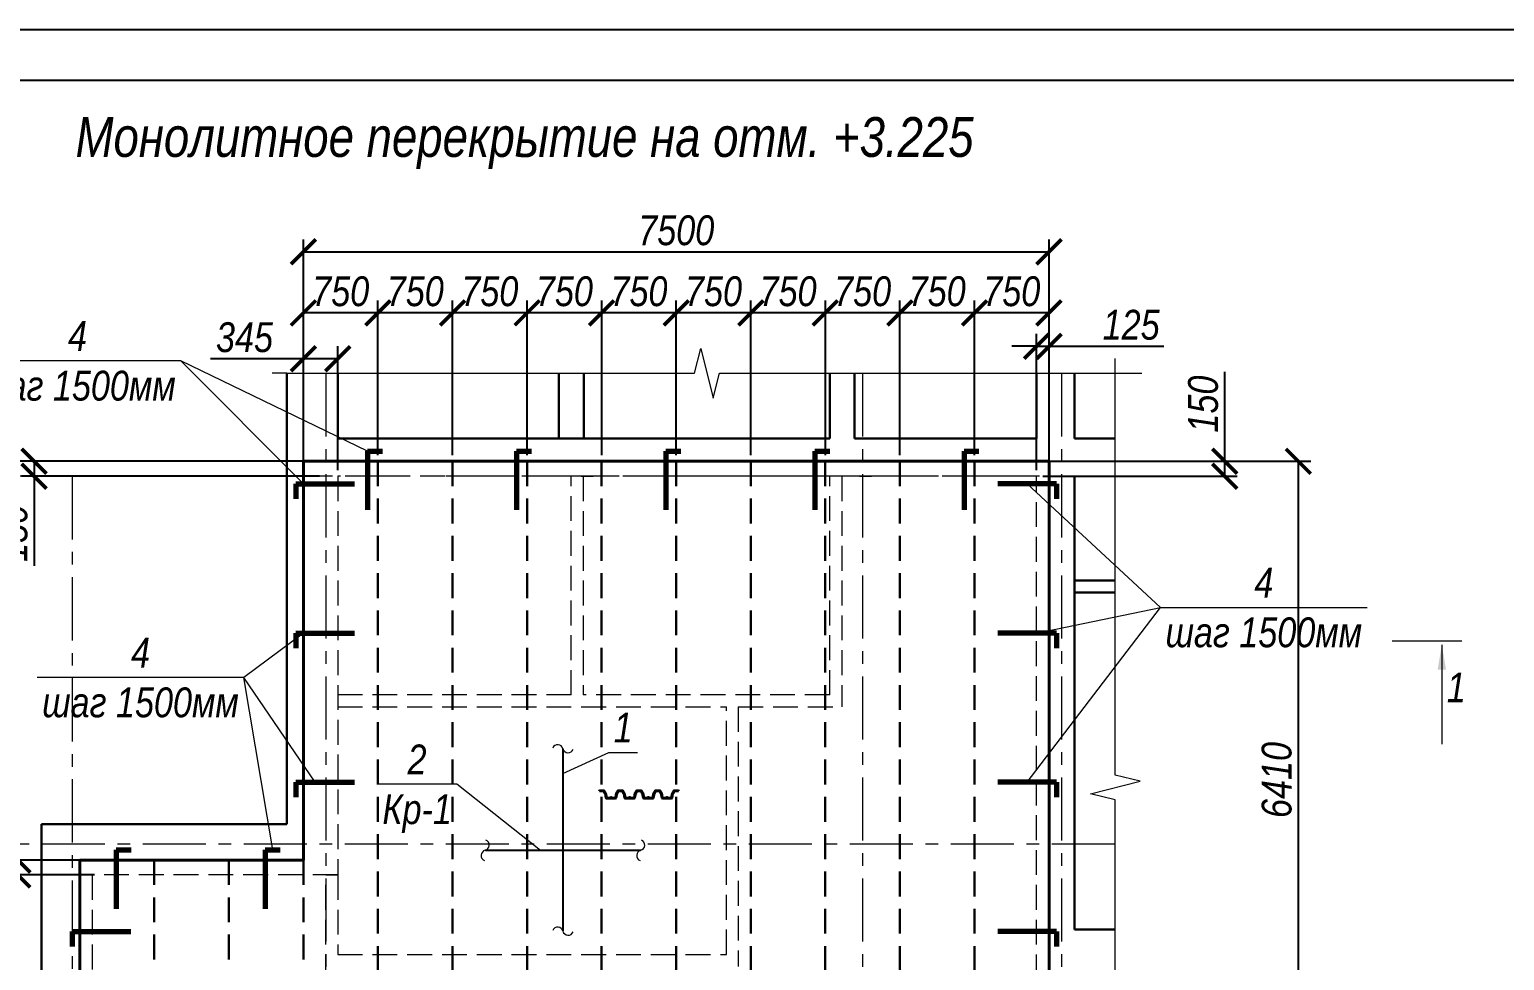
# Model space of a CAD drawing. Header units: millimetres. Extents: x 1582001 to 3303937, y 226471 to 491235.
# Drawn here: x 1673372 to 1688208, y 311593 to 320955 of the extents above; entities that cross this region are included whole.
import ezdxf

# ---------------------------------------------------------------- set-up
doc = ezdxf.new("R2010")
doc.units = ezdxf.units.MM
for name, pattern in [('CENTER', [50.8, 31.75, -6.35, 6.35, -6.35]), ('DASHED2', [0.375, 0.25, -0.125]), ('GOST2.303 4', [7, 5, -2, 0]), ('gost5', [7, 5, -2, 0])]:
    doc.linetypes.add(name, pattern=pattern)
doc.layers.get('Defpoints').update_dxf_attribs({"color": 255, "lineweight": 30})
for name, color, linetype, lineweight in [('Оси', 251, 'CENTER', 9), ('Основная', 250, 'Continuous', 40), ('перекрытия', 7, 'Continuous', 40), ('Размеры', 7, 'Continuous', 18), ('средние', 92, 'Continuous', 30), ('Стены несущие', 7, 'Continuous', 40), ('тонкие', 163, 'Continuous', 20), ('Штриховки', 251, 'Continuous', 20)]:
    doc.layers.add(name, color=color, linetype=linetype, lineweight=lineweight)
doc.layers.add('Формуляр', color=138, linetype='Continuous')
doc.styles.get("Standard").update_dxf_attribs({"font": 'ARIALNI.TTF', "height": 300})
doc.styles.add('STYLE1', font='ARIALNI.TTF', dxfattribs={"height": 300})
doc.styles.add('Текст', font='ARIALNI.TTF')
doc.dimstyles.new('ISO-25', dxfattribs={"dimscale": 100, "dimtxt": 2.5, "dimasz": 2.5, "dimexe": 1.25, "dimexo": 0.625, "dimtad": 1, "dimdec": 0, "dimtxsty": 'Standard', "dimblk": 'ARCHTICK', "dimcen": 2.5, "dimadec": 0, "dimazin": 0, "dimtfac": 1, "dimtdec": 0, "dimtmove": 0, "dimatfit": 3, "dimfxl": 0, "dimarcsym": 0})

# ---------------------------------------------------------------- blocks, each defined once
blk = doc.blocks.new('_ArchTick')
at = {"color": 0, "linetype": 'ByBlock', "const_width": 0.15}
blk.add_lwpolyline([(-0.5, -0.5), (0.5, 0.5)], dxfattribs=at)
blk = doc.blocks.new('*D1966')
at = {"layer": 'Defpoints', "color": 0, "lineweight": -3, "ltscale": 100, "transparency": 16777216}
for p in [(1683627, 318719), (1676127, 316463), (1683627, 316463)]:
    blk.add_point(p, dxfattribs=at)
at = {"layer": 'Размеры', "color": 0, "lineweight": -2, "ltscale": 100, "transparency": 16777216}
for p, q in [((1676127, 316525), (1676127, 318844)), ((1683627, 316525), (1683627, 318844)), ((1676127, 318719), (1683627, 318719))]:
    blk.add_line(p, q, dxfattribs=at)
at = {"layer": 'Размеры', "color": 0, "lineweight": -2, "ltscale": 100, "transparency": 16777216, "xscale": 250, "yscale": 250, "zscale": 250, "rotation": 180}
blk.add_blockref('_ArchTick', (1676127, 318719), dxfattribs=at)
at = {"layer": 'Размеры', "color": 0, "lineweight": -2, "ltscale": 100, "transparency": 16777216, "xscale": 250, "yscale": 250, "zscale": 250}
blk.add_blockref('_ArchTick', (1683627, 318719), dxfattribs=at)
at = {"layer": 'Размеры', "color": 0, "ltscale": 100, "transparency": 16777216, "insert": (1679877, 318934), "char_height": 300, "attachment_point": 5}
blk.add_mtext('7500', dxfattribs=at)
blk = doc.blocks.new('*D1967')
at = {"layer": 'Defpoints', "color": 0, "lineweight": -3, "ltscale": 100, "transparency": 16777216}
for p in [(1683627, 316613), (1683627, 310203), (1686134, 310203)]:
    blk.add_point(p, dxfattribs=at)
at = {"layer": 'Размеры', "color": 0, "lineweight": -2, "ltscale": 100, "transparency": 16777216}
for p, q in [((1683689, 316613), (1686259, 316613)), ((1686134, 316613), (1686134, 310203)), ((1683689, 310203), (1686259, 310203))]:
    blk.add_line(p, q, dxfattribs=at)
at = {"layer": 'Размеры', "color": 0, "lineweight": -2, "ltscale": 100, "transparency": 16777216, "xscale": 250, "yscale": 250, "zscale": 250}
for p, rotation in [((1686134, 316613), 90), ((1686134, 310203), 270)]:
    blk.add_blockref('_ArchTick', p, dxfattribs=dict(at, rotation=rotation))
at = {"layer": 'Размеры', "color": 0, "ltscale": 100, "transparency": 16777216, "insert": (1685918, 313408), "char_height": 300, "attachment_point": 5, "rotation": 90}
blk.add_mtext('6410', dxfattribs=at)
blk = doc.blocks.new('*D1968')
at = {"layer": 'Defpoints', "color": 0, "lineweight": -3, "ltscale": 100, "transparency": 16777216}
for p in [(1683502, 316613), (1685394, 316613), (1683502, 316463)]:
    blk.add_point(p, dxfattribs=at)
at = {"layer": 'Размеры', "color": 0, "lineweight": -2, "ltscale": 100, "transparency": 16777216}
for p, q in [((1685394, 316613), (1685394, 317514)), ((1683564, 316613), (1685519, 316613)), ((1685394, 316463), (1685394, 316613)), ((1683564, 316463), (1685519, 316463))]:
    blk.add_line(p, q, dxfattribs=at)
at = {"layer": 'Размеры', "color": 0, "lineweight": -2, "ltscale": 100, "transparency": 16777216, "xscale": 250, "yscale": 250, "zscale": 250}
for p, rotation in [((1685394, 316613), 90), ((1685394, 316463), 270)]:
    blk.add_blockref('_ArchTick', p, dxfattribs=dict(at, rotation=rotation))
at = {"layer": 'Размеры', "color": 0, "ltscale": 100, "transparency": 16777216, "insert": (1685178, 317188), "char_height": 300, "attachment_point": 5, "rotation": 90}
blk.add_mtext('150', dxfattribs=at)
blk = doc.blocks.new('*D1970')
at = {"layer": 'Defpoints', "color": 0, "lineweight": -3, "ltscale": 100, "transparency": 16777216}
for p in [(1672547, 316613), (1676127, 316613), (1676127, 312603)]:
    blk.add_point(p, dxfattribs=at)
at = {"layer": 'Размеры', "color": 0, "lineweight": -2, "ltscale": 100, "transparency": 16777216}
for p, q in [((1676064, 316613), (1672422, 316613)), ((1672547, 312603), (1672547, 316613)), ((1676064, 312603), (1672422, 312603))]:
    blk.add_line(p, q, dxfattribs=at)
at = {"layer": 'Размеры', "color": 0, "lineweight": -2, "ltscale": 100, "transparency": 16777216, "xscale": 250, "yscale": 250, "zscale": 250}
for p, rotation in [((1672547, 316613), 90), ((1672547, 312603), 270)]:
    blk.add_blockref('_ArchTick', p, dxfattribs=dict(at, rotation=rotation))
at = {"layer": 'Размеры', "color": 0, "ltscale": 100, "transparency": 16777216, "insert": (1672332, 314608), "char_height": 300, "attachment_point": 5, "rotation": 90}
blk.add_mtext('4010', dxfattribs=at)
blk = doc.blocks.new('*D1971')
at = {"layer": 'Defpoints', "color": 0, "lineweight": -3, "ltscale": 100, "transparency": 16777216}
for p in [(1673877, 312603), (1672547, 310203), (1673877, 310203)]:
    blk.add_point(p, dxfattribs=at)
at = {"layer": 'Размеры', "color": 0, "lineweight": -2, "ltscale": 100, "transparency": 16777216}
for p, q in [((1673814, 312603), (1672422, 312603)), ((1672547, 312603), (1672547, 310203)), ((1673814, 310203), (1672422, 310203))]:
    blk.add_line(p, q, dxfattribs=at)
at = {"layer": 'Размеры', "color": 0, "lineweight": -2, "ltscale": 100, "transparency": 16777216, "xscale": 250, "yscale": 250, "zscale": 250}
for p, rotation in [((1672547, 312603), 90), ((1672547, 310203), 270)]:
    blk.add_blockref('_ArchTick', p, dxfattribs=dict(at, rotation=rotation))
at = {"layer": 'Размеры', "color": 0, "ltscale": 100, "transparency": 16777216, "insert": (1672332, 311403), "char_height": 300, "attachment_point": 5, "rotation": 90}
blk.add_mtext('2400', dxfattribs=at)
blk = doc.blocks.new('*D1972')
at = {"layer": 'Defpoints', "color": 0, "lineweight": -3, "ltscale": 100, "transparency": 16777216}
for p in [(1676352, 316613), (1673417, 316463), (1676352, 316463)]:
    blk.add_point(p, dxfattribs=at)
at = {"layer": 'Размеры', "color": 0, "lineweight": -2, "ltscale": 100, "transparency": 16777216}
for p, q in [((1676289, 316613), (1673292, 316613)), ((1673417, 316613), (1673417, 316463)), ((1676289, 316463), (1673292, 316463)), ((1673417, 316463), (1673417, 315562))]:
    blk.add_line(p, q, dxfattribs=at)
at = {"layer": 'Размеры', "color": 0, "lineweight": -2, "ltscale": 100, "transparency": 16777216, "xscale": 250, "yscale": 250, "zscale": 250}
for p, rotation in [((1673417, 316613), 90), ((1673417, 316463), 270)]:
    blk.add_blockref('_ArchTick', p, dxfattribs=dict(at, rotation=rotation))
at = {"layer": 'Размеры', "color": 0, "ltscale": 100, "transparency": 16777216, "insert": (1673202, 315888), "char_height": 300, "attachment_point": 5, "rotation": 90}
blk.add_mtext('150', dxfattribs=at)
blk = doc.blocks.new('*D1973')
at = {"layer": 'Defpoints', "color": 0, "lineweight": -3, "ltscale": 100, "transparency": 16777216}
for p in [(1673254, 312603), (1674086, 312603), (1674086, 312453)]:
    blk.add_point(p, dxfattribs=at)
at = {"layer": 'Размеры', "color": 0, "lineweight": -2, "ltscale": 100, "transparency": 16777216}
for p, q in [((1673254, 312603), (1673254, 313504)), ((1674024, 312603), (1673129, 312603)), ((1673254, 312453), (1673254, 312603)), ((1674024, 312453), (1673129, 312453))]:
    blk.add_line(p, q, dxfattribs=at)
at = {"layer": 'Размеры', "color": 0, "lineweight": -2, "ltscale": 100, "transparency": 16777216, "xscale": 250, "yscale": 250, "zscale": 250}
for p, rotation in [((1673254, 312603), 90), ((1673254, 312453), 270)]:
    blk.add_blockref('_ArchTick', p, dxfattribs=dict(at, rotation=rotation))
at = {"layer": 'Размеры', "color": 0, "ltscale": 100, "transparency": 16777216, "insert": (1673038, 313178), "char_height": 300, "attachment_point": 5, "rotation": 90}
blk.add_mtext('150', dxfattribs=at)
blk = doc.blocks.new('*D1979')
at = {"layer": 'Defpoints', "color": 0, "lineweight": -3, "ltscale": 100, "transparency": 16777216}
for p in [(1683627, 317769), (1683502, 316463), (1683627, 316463)]:
    blk.add_point(p, dxfattribs=at)
at = {"layer": 'Размеры', "color": 0, "lineweight": -2, "ltscale": 100, "transparency": 16777216}
for p, q in [((1683502, 316525), (1683502, 317894)), ((1683627, 316525), (1683627, 317894)), ((1683502, 317769), (1683252, 317769)), ((1683502, 317769), (1683627, 317769)), ((1683627, 317769), (1684780, 317769))]:
    blk.add_line(p, q, dxfattribs=at)
at = {"layer": 'Размеры', "color": 0, "lineweight": -2, "ltscale": 100, "transparency": 16777216, "xscale": 250, "yscale": 250, "zscale": 250}
blk.add_blockref('_ArchTick', (1683502, 317769), dxfattribs=at)
at = {"layer": 'Размеры', "color": 0, "lineweight": -2, "ltscale": 100, "transparency": 16777216, "xscale": 250, "yscale": 250, "zscale": 250, "rotation": 180}
blk.add_blockref('_ArchTick', (1683627, 317769), dxfattribs=at)
at = {"layer": 'Размеры', "color": 0, "ltscale": 100, "transparency": 16777216, "insert": (1684453, 317984), "char_height": 300, "attachment_point": 5}
blk.add_mtext('125', dxfattribs=at)
blk = doc.blocks.new('*D1980')
at = {"layer": 'Defpoints', "color": 0, "lineweight": -3, "ltscale": 100, "transparency": 16777216}
for p in [(1676127, 317644), (1676127, 316463), (1676472, 316463)]:
    blk.add_point(p, dxfattribs=at)
at = {"layer": 'Размеры', "color": 0, "lineweight": -2, "ltscale": 100, "transparency": 16777216}
for p, q in [((1676127, 316525), (1676127, 317769)), ((1676472, 316525), (1676472, 317769)), ((1676127, 317644), (1675191, 317644)), ((1676472, 317644), (1676127, 317644))]:
    blk.add_line(p, q, dxfattribs=at)
at = {"layer": 'Размеры', "color": 0, "lineweight": -2, "ltscale": 100, "transparency": 16777216, "xscale": 250, "yscale": 250, "zscale": 250, "rotation": 180}
blk.add_blockref('_ArchTick', (1676127, 317644), dxfattribs=at)
at = {"layer": 'Размеры', "color": 0, "lineweight": -2, "ltscale": 100, "transparency": 16777216, "xscale": 250, "yscale": 250, "zscale": 250}
blk.add_blockref('_ArchTick', (1676472, 317644), dxfattribs=at)
at = {"layer": 'Размеры', "color": 0, "ltscale": 100, "transparency": 16777216, "insert": (1675534, 317859), "char_height": 300, "attachment_point": 5}
blk.add_mtext('345', dxfattribs=at)
blk = doc.blocks.new('*D2001')
at = {"layer": 'Defpoints', "color": 0, "lineweight": -3, "ltscale": 100, "transparency": 16777216}
for p in [(1676127, 318105), (1676127, 316613), (1676877, 316613)]:
    blk.add_point(p, dxfattribs=at)
at = {"layer": 'Размеры', "color": 0, "lineweight": -2, "ltscale": 100, "transparency": 16777216}
for p, q in [((1676127, 316675), (1676127, 318230)), ((1676877, 318105), (1676127, 318105)), ((1676877, 316675), (1676877, 318230))]:
    blk.add_line(p, q, dxfattribs=at)
at = {"layer": 'Размеры', "color": 0, "lineweight": -2, "ltscale": 100, "transparency": 16777216, "xscale": 250, "yscale": 250, "zscale": 250, "rotation": 180}
blk.add_blockref('_ArchTick', (1676127, 318105), dxfattribs=at)
at = {"layer": 'Размеры', "color": 0, "lineweight": -2, "ltscale": 100, "transparency": 16777216, "xscale": 250, "yscale": 250, "zscale": 250}
blk.add_blockref('_ArchTick', (1676877, 318105), dxfattribs=at)
at = {"layer": 'Размеры', "color": 0, "ltscale": 100, "transparency": 16777216, "insert": (1676502, 318321), "char_height": 300, "attachment_point": 5}
blk.add_mtext('750', dxfattribs=at)
blk = doc.blocks.new('*D2002')
at = {"layer": 'Defpoints', "color": 0, "lineweight": -3, "ltscale": 100, "transparency": 16777216}
for p in [(1676877, 318105), (1676877, 316613), (1677627, 316613)]:
    blk.add_point(p, dxfattribs=at)
at = {"layer": 'Размеры', "color": 0, "lineweight": -2, "ltscale": 100, "transparency": 16777216}
for p, q in [((1676877, 316675), (1676877, 318230)), ((1677627, 318105), (1676877, 318105)), ((1677627, 316675), (1677627, 318230))]:
    blk.add_line(p, q, dxfattribs=at)
at = {"layer": 'Размеры', "color": 0, "lineweight": -2, "ltscale": 100, "transparency": 16777216, "xscale": 250, "yscale": 250, "zscale": 250, "rotation": 180}
blk.add_blockref('_ArchTick', (1676877, 318105), dxfattribs=at)
at = {"layer": 'Размеры', "color": 0, "lineweight": -2, "ltscale": 100, "transparency": 16777216, "xscale": 250, "yscale": 250, "zscale": 250}
blk.add_blockref('_ArchTick', (1677627, 318105), dxfattribs=at)
at = {"layer": 'Размеры', "color": 0, "ltscale": 100, "transparency": 16777216, "insert": (1677252, 318321), "char_height": 300, "attachment_point": 5}
blk.add_mtext('750', dxfattribs=at)
blk = doc.blocks.new('*D2003')
at = {"layer": 'Defpoints', "color": 0, "lineweight": -3, "ltscale": 100, "transparency": 16777216}
for p in [(1677627, 318105), (1677627, 316613), (1678377, 316613)]:
    blk.add_point(p, dxfattribs=at)
at = {"layer": 'Размеры', "color": 0, "lineweight": -2, "ltscale": 100, "transparency": 16777216}
for p, q in [((1677627, 316675), (1677627, 318230)), ((1678377, 318105), (1677627, 318105)), ((1678377, 316675), (1678377, 318230))]:
    blk.add_line(p, q, dxfattribs=at)
at = {"layer": 'Размеры', "color": 0, "lineweight": -2, "ltscale": 100, "transparency": 16777216, "xscale": 250, "yscale": 250, "zscale": 250, "rotation": 180}
blk.add_blockref('_ArchTick', (1677627, 318105), dxfattribs=at)
at = {"layer": 'Размеры', "color": 0, "lineweight": -2, "ltscale": 100, "transparency": 16777216, "xscale": 250, "yscale": 250, "zscale": 250}
blk.add_blockref('_ArchTick', (1678377, 318105), dxfattribs=at)
at = {"layer": 'Размеры', "color": 0, "ltscale": 100, "transparency": 16777216, "insert": (1678002, 318321), "char_height": 300, "attachment_point": 5}
blk.add_mtext('750', dxfattribs=at)
blk = doc.blocks.new('*D2004')
at = {"layer": 'Defpoints', "color": 0, "lineweight": -3, "ltscale": 100, "transparency": 16777216}
for p in [(1678377, 318105), (1678377, 316613), (1679127, 316613)]:
    blk.add_point(p, dxfattribs=at)
at = {"layer": 'Размеры', "color": 0, "lineweight": -2, "ltscale": 100, "transparency": 16777216}
for p, q in [((1678377, 316675), (1678377, 318230)), ((1679127, 318105), (1678377, 318105)), ((1679127, 316675), (1679127, 318230))]:
    blk.add_line(p, q, dxfattribs=at)
at = {"layer": 'Размеры', "color": 0, "lineweight": -2, "ltscale": 100, "transparency": 16777216, "xscale": 250, "yscale": 250, "zscale": 250, "rotation": 180}
blk.add_blockref('_ArchTick', (1678377, 318105), dxfattribs=at)
at = {"layer": 'Размеры', "color": 0, "lineweight": -2, "ltscale": 100, "transparency": 16777216, "xscale": 250, "yscale": 250, "zscale": 250}
blk.add_blockref('_ArchTick', (1679127, 318105), dxfattribs=at)
at = {"layer": 'Размеры', "color": 0, "ltscale": 100, "transparency": 16777216, "insert": (1678752, 318321), "char_height": 300, "attachment_point": 5}
blk.add_mtext('750', dxfattribs=at)
blk = doc.blocks.new('*D2005')
at = {"layer": 'Defpoints', "color": 0, "lineweight": -3, "ltscale": 100, "transparency": 16777216}
for p in [(1679127, 318105), (1679127, 316613), (1679877, 316613)]:
    blk.add_point(p, dxfattribs=at)
at = {"layer": 'Размеры', "color": 0, "lineweight": -2, "ltscale": 100, "transparency": 16777216}
for p, q in [((1679127, 316675), (1679127, 318230)), ((1679877, 318105), (1679127, 318105)), ((1679877, 316675), (1679877, 318230))]:
    blk.add_line(p, q, dxfattribs=at)
at = {"layer": 'Размеры', "color": 0, "lineweight": -2, "ltscale": 100, "transparency": 16777216, "xscale": 250, "yscale": 250, "zscale": 250, "rotation": 180}
blk.add_blockref('_ArchTick', (1679127, 318105), dxfattribs=at)
at = {"layer": 'Размеры', "color": 0, "lineweight": -2, "ltscale": 100, "transparency": 16777216, "xscale": 250, "yscale": 250, "zscale": 250}
blk.add_blockref('_ArchTick', (1679877, 318105), dxfattribs=at)
at = {"layer": 'Размеры', "color": 0, "ltscale": 100, "transparency": 16777216, "insert": (1679502, 318321), "char_height": 300, "attachment_point": 5}
blk.add_mtext('750', dxfattribs=at)
blk = doc.blocks.new('*D2006')
at = {"layer": 'Defpoints', "color": 0, "lineweight": -3, "ltscale": 100, "transparency": 16777216}
for p in [(1679877, 318105), (1679877, 316613), (1680627, 316613)]:
    blk.add_point(p, dxfattribs=at)
at = {"layer": 'Размеры', "color": 0, "lineweight": -2, "ltscale": 100, "transparency": 16777216}
for p, q in [((1679877, 316675), (1679877, 318230)), ((1680627, 318105), (1679877, 318105)), ((1680627, 316675), (1680627, 318230))]:
    blk.add_line(p, q, dxfattribs=at)
at = {"layer": 'Размеры', "color": 0, "lineweight": -2, "ltscale": 100, "transparency": 16777216, "xscale": 250, "yscale": 250, "zscale": 250, "rotation": 180}
blk.add_blockref('_ArchTick', (1679877, 318105), dxfattribs=at)
at = {"layer": 'Размеры', "color": 0, "lineweight": -2, "ltscale": 100, "transparency": 16777216, "xscale": 250, "yscale": 250, "zscale": 250}
blk.add_blockref('_ArchTick', (1680627, 318105), dxfattribs=at)
at = {"layer": 'Размеры', "color": 0, "ltscale": 100, "transparency": 16777216, "insert": (1680252, 318321), "char_height": 300, "attachment_point": 5}
blk.add_mtext('750', dxfattribs=at)
blk = doc.blocks.new('*D2007')
at = {"layer": 'Defpoints', "color": 0, "lineweight": -3, "ltscale": 100, "transparency": 16777216}
for p in [(1680627, 318105), (1680627, 316613), (1681377, 316613)]:
    blk.add_point(p, dxfattribs=at)
at = {"layer": 'Размеры', "color": 0, "lineweight": -2, "ltscale": 100, "transparency": 16777216}
for p, q in [((1680627, 316675), (1680627, 318230)), ((1681377, 318105), (1680627, 318105)), ((1681377, 316675), (1681377, 318230))]:
    blk.add_line(p, q, dxfattribs=at)
at = {"layer": 'Размеры', "color": 0, "lineweight": -2, "ltscale": 100, "transparency": 16777216, "xscale": 250, "yscale": 250, "zscale": 250, "rotation": 180}
blk.add_blockref('_ArchTick', (1680627, 318105), dxfattribs=at)
at = {"layer": 'Размеры', "color": 0, "lineweight": -2, "ltscale": 100, "transparency": 16777216, "xscale": 250, "yscale": 250, "zscale": 250}
blk.add_blockref('_ArchTick', (1681377, 318105), dxfattribs=at)
at = {"layer": 'Размеры', "color": 0, "ltscale": 100, "transparency": 16777216, "insert": (1681002, 318321), "char_height": 300, "attachment_point": 5}
blk.add_mtext('750', dxfattribs=at)
blk = doc.blocks.new('*D2008')
at = {"layer": 'Defpoints', "color": 0, "lineweight": -3, "ltscale": 100, "transparency": 16777216}
for p in [(1681377, 318105), (1681377, 316613), (1682127, 316613)]:
    blk.add_point(p, dxfattribs=at)
at = {"layer": 'Размеры', "color": 0, "lineweight": -2, "ltscale": 100, "transparency": 16777216}
for p, q in [((1681377, 316675), (1681377, 318230)), ((1682127, 318105), (1681377, 318105)), ((1682127, 316675), (1682127, 318230))]:
    blk.add_line(p, q, dxfattribs=at)
at = {"layer": 'Размеры', "color": 0, "lineweight": -2, "ltscale": 100, "transparency": 16777216, "xscale": 250, "yscale": 250, "zscale": 250, "rotation": 180}
blk.add_blockref('_ArchTick', (1681377, 318105), dxfattribs=at)
at = {"layer": 'Размеры', "color": 0, "lineweight": -2, "ltscale": 100, "transparency": 16777216, "xscale": 250, "yscale": 250, "zscale": 250}
blk.add_blockref('_ArchTick', (1682127, 318105), dxfattribs=at)
at = {"layer": 'Размеры', "color": 0, "ltscale": 100, "transparency": 16777216, "insert": (1681752, 318321), "char_height": 300, "attachment_point": 5}
blk.add_mtext('750', dxfattribs=at)
blk = doc.blocks.new('*D2009')
at = {"layer": 'Defpoints', "color": 0, "lineweight": -3, "ltscale": 100, "transparency": 16777216}
for p in [(1682127, 318105), (1682127, 316613), (1682877, 316613)]:
    blk.add_point(p, dxfattribs=at)
at = {"layer": 'Размеры', "color": 0, "lineweight": -2, "ltscale": 100, "transparency": 16777216}
for p, q in [((1682127, 316675), (1682127, 318230)), ((1682877, 318105), (1682127, 318105)), ((1682877, 316675), (1682877, 318230))]:
    blk.add_line(p, q, dxfattribs=at)
at = {"layer": 'Размеры', "color": 0, "lineweight": -2, "ltscale": 100, "transparency": 16777216, "xscale": 250, "yscale": 250, "zscale": 250, "rotation": 180}
blk.add_blockref('_ArchTick', (1682127, 318105), dxfattribs=at)
at = {"layer": 'Размеры', "color": 0, "lineweight": -2, "ltscale": 100, "transparency": 16777216, "xscale": 250, "yscale": 250, "zscale": 250}
blk.add_blockref('_ArchTick', (1682877, 318105), dxfattribs=at)
at = {"layer": 'Размеры', "color": 0, "ltscale": 100, "transparency": 16777216, "insert": (1682502, 318321), "char_height": 300, "attachment_point": 5}
blk.add_mtext('750', dxfattribs=at)
blk = doc.blocks.new('*D2010')
at = {"layer": 'Defpoints', "color": 0, "lineweight": -3, "ltscale": 100, "transparency": 16777216}
for p in [(1682877, 318105), (1682877, 316613), (1683627, 316613)]:
    blk.add_point(p, dxfattribs=at)
at = {"layer": 'Размеры', "color": 0, "lineweight": -2, "ltscale": 100, "transparency": 16777216}
for p, q in [((1682877, 316675), (1682877, 318230)), ((1683627, 318105), (1682877, 318105)), ((1683627, 316675), (1683627, 318230))]:
    blk.add_line(p, q, dxfattribs=at)
at = {"layer": 'Размеры', "color": 0, "lineweight": -2, "ltscale": 100, "transparency": 16777216, "xscale": 250, "yscale": 250, "zscale": 250, "rotation": 180}
blk.add_blockref('_ArchTick', (1682877, 318105), dxfattribs=at)
at = {"layer": 'Размеры', "color": 0, "lineweight": -2, "ltscale": 100, "transparency": 16777216, "xscale": 250, "yscale": 250, "zscale": 250}
blk.add_blockref('_ArchTick', (1683627, 318105), dxfattribs=at)
at = {"layer": 'Размеры', "color": 0, "ltscale": 100, "transparency": 16777216, "insert": (1683252, 318321), "char_height": 300, "attachment_point": 5}
blk.add_mtext('750', dxfattribs=at)

msp = doc.modelspace()

# ---------------------------------------------------------------- linework, layer by layer
at = {"layer": 'Оси', "ltscale": 20}
for p, q in [((1676351.6, 317497.9), (1676351.6, 306194.4)), ((1681751.6, 317497.9), (1681751.6, 306194.4)), ((1683751.6, 317497.9), (1683751.6, 306194.4)), ((1684293.3, 316462.9), (1670321.6, 316462.9)), ((1673801.6, 316462.9), (1673801.6, 306194.4)), ((1684289.5, 312762.9), (1670321.6, 312762.9))]:
    msp.add_line(p, q, dxfattribs=at)
at = {"layer": 'Основная', "ltscale": 100}
for p, q in [((1683626.6, 316612.9), (1676126.6, 316612.9)), ((1676126.6, 312602.9), (1676126.6, 316612.9)), ((1683626.6, 316612.9), (1683626.6, 310202.9)), ((1676126.6, 312602.9), (1673876.6, 312602.9)), ((1673876.6, 312602.9), (1673876.6, 310202.9))]:
    msp.add_line(p, q, dxfattribs=at)
at = {"layer": 'перекрытия', "lineweight": 40, "ltscale": 100}
for p, q in [((1679147.6, 313299.8), (1679107.5, 313299.8)), ((1679147.6, 313298.9), (1679107.5, 313298.9)), ((1679155, 313282.9), (1679152.6, 313294.8)), ((1679155.8, 313283.1), (1679153.5, 313295)), ((1679161.2, 313279.8), (1679159.8, 313279.8)), ((1679161.2, 313278.9), (1679159.8, 313278.9)), ((1679173.6, 313228.7), (1679164.2, 313276.4)), ((1679174.5, 313228.9), (1679165.1, 313276.6)), ((1679179.4, 313224.8), (1679212.3, 313224.8)), ((1679179.4, 313223.9), (1679212.3, 313223.9)), ((1679220.2, 313231.8), (1679222.4, 313231.8)), ((1679220.2, 313230.9), (1679222.4, 313230.9)), ((1679230.3, 313224.8), (1679263.2, 313224.8)), ((1679230.3, 313223.9), (1679263.2, 313223.9)), ((1679268.1, 313228.9), (1679277.5, 313276.6)), ((1679269, 313228.7), (1679278.4, 313276.4)), ((1679281.4, 313279.8), (1679282.8, 313279.8)), ((1679281.4, 313279.8), (1679282.8, 313279.8)), ((1679281.4, 313278.9), (1679282.8, 313278.9)), ((1679281.4, 313278.9), (1679282.8, 313278.9)), ((1679286.7, 313283.1), (1679289.1, 313295)), ((1679286.7, 313283.1), (1679289.1, 313295)), ((1679287.6, 313282.9), (1679290, 313294.8)), ((1679287.6, 313282.9), (1679290, 313294.8)), ((1679335.1, 313299.8), (1679295, 313299.8)), ((1679335.1, 313298.9), (1679295, 313298.9)), ((1679342.5, 313282.9), (1679340.1, 313294.8)), ((1679343.3, 313283.1), (1679341, 313295)), ((1679348.7, 313279.8), (1679347.3, 313279.8)), ((1679348.7, 313278.9), (1679347.3, 313278.9)), ((1679361.1, 313228.7), (1679351.7, 313276.4)), ((1679362, 313228.9), (1679352.6, 313276.6)), ((1679366.9, 313224.8), (1679399.8, 313224.8)), ((1679366.9, 313223.9), (1679399.8, 313223.9)), ((1679407.7, 313231.8), (1679409.9, 313231.8)), ((1679407.7, 313230.9), (1679409.9, 313230.9)), ((1679417.8, 313224.8), (1679450.7, 313224.8)), ((1679417.8, 313223.9), (1679450.7, 313223.9)), ((1679455.6, 313228.9), (1679465, 313276.6)), ((1679456.5, 313228.7), (1679465.9, 313276.4)), ((1679468.9, 313279.8), (1679470.3, 313279.8)), ((1679468.9, 313279.8), (1679470.3, 313279.8)), ((1679468.9, 313278.9), (1679470.3, 313278.9)), ((1679468.9, 313278.9), (1679470.3, 313278.9)), ((1679474.2, 313283.1), (1679476.6, 313295)), ((1679474.2, 313283.1), (1679476.6, 313295)), ((1679475.1, 313282.9), (1679477.5, 313294.8)), ((1679475.1, 313282.9), (1679477.5, 313294.8)), ((1679522.6, 313299.8), (1679482.5, 313299.8)), ((1679522.6, 313298.9), (1679482.5, 313298.9)), ((1679530, 313282.9), (1679527.6, 313294.8)), ((1679530.8, 313283.1), (1679528.5, 313295)), ((1679536.2, 313279.8), (1679534.8, 313279.8)), ((1679536.2, 313278.9), (1679534.8, 313278.9)), ((1679548.6, 313228.7), (1679539.2, 313276.4)), ((1679549.5, 313228.9), (1679540.1, 313276.6)), ((1679554.4, 313224.8), (1679587.3, 313224.8)), ((1679554.4, 313223.9), (1679587.3, 313223.9)), ((1679595.2, 313231.8), (1679597.4, 313231.8)), ((1679595.2, 313230.9), (1679597.4, 313230.9)), ((1679605.3, 313224.8), (1679638.2, 313224.8)), ((1679605.3, 313223.9), (1679638.2, 313223.9)), ((1679643.1, 313228.9), (1679652.5, 313276.6)), ((1679644, 313228.7), (1679653.4, 313276.4)), ((1679656.4, 313279.8), (1679657.8, 313279.8)), ((1679656.4, 313279.8), (1679657.8, 313279.8)), ((1679656.4, 313278.9), (1679657.8, 313278.9)), ((1679656.4, 313278.9), (1679657.8, 313278.9)), ((1679661.7, 313283.1), (1679664.1, 313295)), ((1679661.7, 313283.1), (1679664.1, 313295)), ((1679662.6, 313282.9), (1679665, 313294.8)), ((1679662.6, 313282.9), (1679665, 313294.8)), ((1679710.1, 313299.8), (1679670, 313299.8)), ((1679710.1, 313298.9), (1679670, 313298.9)), ((1679717.5, 313282.9), (1679715.1, 313294.8)), ((1679718.3, 313283.1), (1679716, 313295)), ((1679723.7, 313279.8), (1679722.3, 313279.8)), ((1679723.7, 313278.9), (1679722.3, 313278.9)), ((1679736.1, 313228.7), (1679726.7, 313276.4)), ((1679737, 313228.9), (1679727.6, 313276.6)), ((1679741.9, 313224.8), (1679774.8, 313224.8)), ((1679741.9, 313223.9), (1679774.8, 313223.9)), ((1679782.7, 313231.8), (1679784.9, 313231.8)), ((1679782.7, 313230.9), (1679784.9, 313230.9)), ((1679792.8, 313224.8), (1679825.7, 313224.8)), ((1679792.8, 313223.9), (1679825.7, 313223.9)), ((1679830.6, 313228.9), (1679840, 313276.6)), ((1679831.5, 313228.7), (1679840.9, 313276.4)), ((1679843.9, 313279.8), (1679845.3, 313279.8)), ((1679843.9, 313279.8), (1679845.3, 313279.8)), ((1679843.9, 313278.9), (1679845.3, 313278.9)), ((1679843.9, 313278.9), (1679845.3, 313278.9)), ((1679849.2, 313283.1), (1679851.6, 313295)), ((1679849.2, 313283.1), (1679851.6, 313295)), ((1679850.1, 313282.9), (1679852.5, 313294.8)), ((1679850.1, 313282.9), (1679852.5, 313294.8)), ((1679897.6, 313299.8), (1679857.5, 313299.8)), ((1679897.6, 313298.9), (1679857.5, 313298.9))]:
    msp.add_line(p, q, dxfattribs=at)
for centre, radius, start, end in [((1679107.5, 313293.8), 6, 90, 168.87383), ((1679107.5, 313293.8), 6, 90, 168.87383), ((1679107.5, 313293.8), 6, 90, 168.87383), ((1679107.5, 313293.8), 5.1, 90, 168.87383), ((1679107.5, 313293.8), 5.1, 90, 168.87383), ((1679107.5, 313293.8), 5.1, 90, 168.87383), ((1679147.6, 313293.8), 6, 11.12617, 90), ((1679147.6, 313293.8), 5.1, 11.12617, 90), ((1679159.8, 313283.8), 4.9, 191.12617, 270), ((1679159.8, 313283.8), 4, 191.12617, 270), ((1679161.2, 313275.8), 4, 11.12617, 90), ((1679161.2, 313275.8), 3.1, 11.12617, 90), ((1679179.4, 313229.8), 5.9, 191.12617, 270), ((1679179.4, 313229.8), 5, 191.12617, 270), ((1679212.3, 313228.8), 4, 270, 352.81924), ((1679212.3, 313228.8), 4.9, 270, 352.81924), ((1679220.2, 313227.8), 4, 90, 172.81924), ((1679220.2, 313227.8), 3.1, 90, 172.81924), ((1679222.4, 313227.8), 4, 7.18076, 90), ((1679222.4, 313227.8), 3.1, 7.18076, 90), ((1679230.3, 313228.8), 4.9, 187.18076, 270), ((1679230.3, 313228.8), 4, 187.18076, 270), ((1679263.2, 313229.8), 5, 270, 348.87383), ((1679263.2, 313229.8), 5.9, 270, 348.87383), ((1679281.4, 313275.8), 4, 90, 168.87383), ((1679281.4, 313275.8), 4, 90, 168.87383), ((1679281.4, 313275.8), 3.1, 90, 168.87383), ((1679281.4, 313275.8), 3.1, 90, 168.87383), ((1679282.8, 313283.8), 4, 270, 348.87383), ((1679282.8, 313283.8), 4, 270, 348.87383), ((1679282.8, 313283.8), 4.9, 270, 348.87383), ((1679282.8, 313283.8), 4.9, 270, 348.87383), ((1679295, 313293.8), 6, 90, 168.87383), ((1679295, 313293.8), 6, 90, 168.87383), ((1679295, 313293.8), 5.1, 90, 168.87383), ((1679295, 313293.8), 5.1, 90, 168.87383), ((1679335.1, 313293.8), 6, 11.12617, 90), ((1679335.1, 313293.8), 5.1, 11.12617, 90), ((1679347.3, 313283.8), 4.9, 191.12617, 270), ((1679347.3, 313283.8), 4, 191.12617, 270), ((1679348.7, 313275.8), 4, 11.12617, 90), ((1679348.7, 313275.8), 3.1, 11.12617, 90), ((1679366.9, 313229.8), 5.9, 191.12617, 270), ((1679366.9, 313229.8), 5, 191.12617, 270), ((1679399.8, 313228.8), 4, 270, 352.81924), ((1679399.8, 313228.8), 4.9, 270, 352.81924), ((1679407.7, 313227.8), 4, 90, 172.81924), ((1679407.7, 313227.8), 3.1, 90, 172.81924), ((1679409.9, 313227.8), 4, 7.18076, 90), ((1679409.9, 313227.8), 3.1, 7.18076, 90), ((1679417.8, 313228.8), 4.9, 187.18076, 270), ((1679417.8, 313228.8), 4, 187.18076, 270), ((1679450.7, 313229.8), 5, 270, 348.87383), ((1679450.7, 313229.8), 5.9, 270, 348.87383), ((1679468.9, 313275.8), 4, 90, 168.87383), ((1679468.9, 313275.8), 4, 90, 168.87383), ((1679468.9, 313275.8), 3.1, 90, 168.87383), ((1679468.9, 313275.8), 3.1, 90, 168.87383), ((1679470.3, 313283.8), 4, 270, 348.87383), ((1679470.3, 313283.8), 4, 270, 348.87383), ((1679470.3, 313283.8), 4.9, 270, 348.87383), ((1679470.3, 313283.8), 4.9, 270, 348.87383), ((1679482.5, 313293.8), 6, 90, 168.87383), ((1679482.5, 313293.8), 6, 90, 168.87383), ((1679482.5, 313293.8), 5.1, 90, 168.87383), ((1679482.5, 313293.8), 5.1, 90, 168.87383), ((1679522.6, 313293.8), 6, 11.12617, 90), ((1679522.6, 313293.8), 5.1, 11.12617, 90), ((1679534.8, 313283.8), 4.9, 191.12617, 270), ((1679534.8, 313283.8), 4, 191.12617, 270), ((1679536.2, 313275.8), 4, 11.12617, 90), ((1679536.2, 313275.8), 3.1, 11.12617, 90), ((1679554.4, 313229.8), 5.9, 191.12617, 270), ((1679554.4, 313229.8), 5, 191.12617, 270), ((1679587.3, 313228.8), 4, 270, 352.81924), ((1679587.3, 313228.8), 4.9, 270, 352.81924), ((1679595.2, 313227.8), 4, 90, 172.81924), ((1679595.2, 313227.8), 3.1, 90, 172.81924), ((1679597.4, 313227.8), 4, 7.18076, 90), ((1679597.4, 313227.8), 3.1, 7.18076, 90), ((1679605.3, 313228.8), 4.9, 187.18076, 270), ((1679605.3, 313228.8), 4, 187.18076, 270), ((1679638.2, 313229.8), 5, 270, 348.87383), ((1679638.2, 313229.8), 5.9, 270, 348.87383), ((1679656.4, 313275.8), 4, 90, 168.87383), ((1679656.4, 313275.8), 4, 90, 168.87383), ((1679656.4, 313275.8), 3.1, 90, 168.87383), ((1679656.4, 313275.8), 3.1, 90, 168.87383), ((1679657.8, 313283.8), 4, 270, 348.87383), ((1679657.8, 313283.8), 4, 270, 348.87383), ((1679657.8, 313283.8), 4.9, 270, 348.87383), ((1679657.8, 313283.8), 4.9, 270, 348.87383), ((1679670, 313293.8), 6, 90, 168.87383), ((1679670, 313293.8), 6, 90, 168.87383), ((1679670, 313293.8), 5.1, 90, 168.87383), ((1679670, 313293.8), 5.1, 90, 168.87383), ((1679710.1, 313293.8), 6, 11.12617, 90), ((1679710.1, 313293.8), 5.1, 11.12617, 90), ((1679722.3, 313283.8), 4.9, 191.12617, 270), ((1679722.3, 313283.8), 4, 191.12617, 270), ((1679723.7, 313275.8), 4, 11.12617, 90), ((1679723.7, 313275.8), 3.1, 11.12617, 90), ((1679741.9, 313229.8), 5.9, 191.12617, 270), ((1679741.9, 313229.8), 5, 191.12617, 270), ((1679774.8, 313228.8), 4, 270, 352.81924), ((1679774.8, 313228.8), 4.9, 270, 352.81924), ((1679782.7, 313227.8), 4, 90, 172.81924), ((1679782.7, 313227.8), 3.1, 90, 172.81924), ((1679784.9, 313227.8), 4, 7.18076, 90), ((1679784.9, 313227.8), 3.1, 7.18076, 90), ((1679792.8, 313228.8), 4.9, 187.18076, 270), ((1679792.8, 313228.8), 4, 187.18076, 270), ((1679825.7, 313229.8), 5, 270, 348.87383), ((1679825.7, 313229.8), 5.9, 270, 348.87383), ((1679843.9, 313275.8), 4, 90, 168.87383), ((1679843.9, 313275.8), 4, 90, 168.87383), ((1679843.9, 313275.8), 3.1, 90, 168.87383), ((1679843.9, 313275.8), 3.1, 90, 168.87383), ((1679845.3, 313283.8), 4, 270, 348.87383), ((1679845.3, 313283.8), 4, 270, 348.87383), ((1679845.3, 313283.8), 4.9, 270, 348.87383), ((1679845.3, 313283.8), 4.9, 270, 348.87383), ((1679857.5, 313293.8), 6, 90, 168.87383), ((1679857.5, 313293.8), 6, 90, 168.87383), ((1679857.5, 313293.8), 5.1, 90, 168.87383), ((1679857.5, 313293.8), 5.1, 90, 168.87383), ((1679897.6, 313293.8), 6, 11.12617, 90), ((1679897.6, 313293.8), 5.1, 11.12617, 90)]:
    msp.add_arc(centre, radius, start, end, dxfattribs=at)
at = {"layer": 'Размеры', "ltscale": 100}
for p, q in [((1674892.9, 317623.4), (1672815.5, 317623.4)), ((1676126.6, 316385.1), (1674892.9, 317623.4)), ((1676771.6, 316715.9), (1674892.9, 317623.4)), ((1683407.5, 316385.1), (1684748.8, 315142.9)), ((1683407.5, 313385.1), (1684748.8, 315142.9)), ((1683501.6, 314885.1), (1684748.8, 315142.9)), ((1684748.8, 315142.9), (1686826.2, 315142.9)), ((1676126.6, 314885.1), (1675527.1, 314438.7)), ((1675527.1, 314438.7), (1673449.7, 314438.7)), ((1675818.2, 312705.9), (1675527.1, 314438.7)), ((1676246.4, 313385.1), (1675527.1, 314438.7))]:
    msp.add_line(p, q, dxfattribs=at)
at = {"layer": 'Размеры', "linetype": 'Continuous', "ltscale": 50}
for p, q in [((1684293.3, 317497.9), (1684293.3, 317647.9)), ((1675961.6, 317497.9), (1675811.6, 317497.9)), ((1684411.4, 317497.9), (1684561.4, 317497.9))]:
    msp.add_line(p, q, dxfattribs=at)
at = {"layer": 'Размеры', "linetype": 'Continuous', "ltscale": 100}
for p, q in [((1687778, 314803.7), (1687078, 314803.7)), ((1687578, 314768.7), (1687578, 313768.7))]:
    msp.add_line(p, q, dxfattribs=at)
at = {"layer": 'Размеры', "lineweight": 9, "ltscale": 100}
for p, q in [((1678735.3, 313474.3), (1679197.6, 313685.2)), ((1679197.6, 313685.2), (1679488.8, 313685.2)), ((1677670.6, 313364.5), (1676871.5, 313364.5)), ((1678512, 312700.5), (1677670.6, 313364.5))]:
    msp.add_line(p, q, dxfattribs=at)
at = {"layer": 'Размеры', "linetype": 'Continuous', "ltscale": 50}
for points in [[(1675961.6, 317497.9), (1680061.5, 317497.9), (1680124, 317747.9), (1680249, 317247.9), (1680311.5, 317497.9), (1684411.4, 317497.9)], [(1684293.3, 309166.3), (1684293.3, 313207.1), (1684043.3, 313269.6), (1684543.3, 313394.6), (1684293.3, 313457.1), (1684293.3, 317497.9)]]:
    msp.add_lwpolyline(points, dxfattribs=at)
at = {"layer": 'Размеры', "linetype": 'Continuous', "ltscale": 100}
msp.add_solid([(1687578, 314768.7), (1687619.9, 314518.3), (1687536.1, 314518.3)], dxfattribs=at)
at = {"layer": 'средние'}
for p, q in [((1675961.6, 312962.9), (1675961.6, 317497.9)), ((1676471.6, 317497.9), (1676471.6, 316842.9)), ((1681421.6, 316842.9), (1681421.6, 317497.9)), ((1681671.6, 317497.9), (1681671.6, 316842.9)), ((1683501.6, 316842.9), (1683501.6, 317497.9)), ((1683881.6, 317497.9), (1683881.6, 316842.9)), ((1676471.6, 316842.9), (1676471.6, 316842.9)), ((1676471.6, 316842.9), (1676471.6, 316842.9)), ((1676471.6, 316842.9), (1676471.6, 316842.9)), ((1676471.6, 316842.9), (1676471.6, 316842.9)), ((1676471.6, 316842.9), (1681421.6, 316842.9)), ((1681671.6, 316842.9), (1683501.6, 316842.9)), ((1683881.6, 316462.9), (1683881.6, 311902.9)), ((1673491.6, 309166.3), (1673491.6, 312962.9)), ((1673491.6, 312962.9), (1675961.6, 312962.9))]:
    msp.add_line(p, q, dxfattribs=at)
at = {"layer": 'средние', "linetype": 'GOST2.303 4'}
for p, q in [((1683881.6, 316842.9), (1684293.3, 316842.9)), ((1684293.3, 315412.9), (1683881.6, 315412.9)), ((1683881.6, 315412.9), (1683881.6, 315292.9)), ((1683881.6, 315292.9), (1684293.3, 315292.9)), ((1683881.6, 311902.9), (1684293.3, 311902.9))]:
    msp.add_line(p, q, dxfattribs=at)
at = {"layer": 'средние', "linetype": 'DASHED2', "ltscale": 1000}
for p, q in [((1676876.6, 316612.9), (1676876.6, 310202.9)), ((1677626.6, 316612.9), (1677626.6, 310202.9)), ((1678376.6, 316612.9), (1678376.6, 310202.9)), ((1679126.6, 316612.9), (1679126.6, 310202.9)), ((1679876.6, 316612.9), (1679876.6, 310202.9)), ((1680626.6, 316612.9), (1680626.6, 310202.9)), ((1681376.6, 316612.9), (1681376.6, 310202.9)), ((1682126.6, 316612.9), (1682126.6, 310202.9)), ((1682876.6, 316612.9), (1682876.6, 310202.9)), ((1674626.6, 312602.9), (1674626.6, 310202.9)), ((1675376.6, 312602.9), (1675376.6, 310202.9)), ((1676126.6, 312602.9), (1676126.6, 310202.9))]:
    msp.add_line(p, q, dxfattribs=at)
at = {"layer": 'средние'}
msp.add_lwpolyline([(1678946.6, 317497.9), (1678946.6, 316842.9), (1678696.6, 316842.9), (1678696.6, 317497.9)], dxfattribs=at)
at = {"layer": 'Стены несущие'}
msp.add_line((1676471.6, 316462.9), (1676471.6, 316462.9), dxfattribs=at)
msp.add_line((1676471.6, 316462.9), (1676471.6, 316462.9), dxfattribs=at)
msp.add_line((1676471.6, 316462.9), (1676471.6, 316462.9), dxfattribs=at)
msp.add_line((1676471.6, 316462.9), (1676471.6, 316462.9), dxfattribs=at)
at = {"layer": 'тонкие', "linetype": 'GOST2.303 4', "ltscale": 50}
for p, q in [((1675463.6, 316462.9), (1675871.6, 316462.9)), ((1684289.5, 316462.9), (1683881.6, 316462.9))]:
    msp.add_line(p, q, dxfattribs=at)
at = {"layer": 'тонкие', "linetype": 'gost5', "ltscale": 50}
for p, q in [((1683501.6, 316462.9), (1676471.6, 316462.9)), ((1676471.6, 316462.9), (1676471.6, 312452.9)), ((1678821.6, 314262.9), (1678821.6, 316462.9)), ((1678921.6, 316462.9), (1679041.6, 316462.9)), ((1678941.6, 316462.9), (1678941.6, 314262.9)), ((1681421.6, 314262.9), (1681421.6, 316462.9)), ((1681541.6, 316462.9), (1681541.6, 314142.9)), ((1681721.6, 316462.9), (1681841.6, 316462.9)), ((1683501.6, 310352.9), (1683501.6, 316462.9)), ((1678821.6, 314262.9), (1676471.6, 314262.9)), ((1676471.6, 314262.9), (1676471.6, 314142.9)), ((1681421.6, 314262.9), (1678941.6, 314262.9)), ((1676471.6, 314142.9), (1680381.6, 314142.9)), ((1680381.6, 311652.9), (1680381.6, 314142.9)), ((1680501.6, 314142.9), (1681541.6, 314142.9)), ((1680501.6, 314142.9), (1680501.6, 311532.9)), ((1676471.6, 312452.9), (1674001.6, 312452.9)), ((1674001.6, 312452.9), (1674001.6, 310352.9)), ((1676351.6, 310352.9), (1676351.6, 312452.9)), ((1676351.6, 312452.9), (1676471.6, 312452.9)), ((1676471.6, 312452.9), (1676471.6, 311652.9)), ((1676471.6, 311652.9), (1680381.6, 311652.9))]:
    msp.add_line(p, q, dxfattribs=at)
at = {"layer": 'Формуляр', "color": 0}
for points in [[(1666000.8, 320955), (1708000.7, 320955), (1708000.7, 291255.1), (1666000.8, 291255.1)], [(1668000.8, 291755.1), (1668000.8, 320444.9), (1707500.7, 320444.9), (1707500.7, 291755.1)]]:
    msp.add_lwpolyline(points, close=True, dxfattribs=at)
at = {"layer": 'Штриховки', "color": 1, "lineweight": 70, "ltscale": 100}
for p, q in [((1676771.6, 316715.9), (1676771.6, 316123.7)), ((1676771.6, 316715.9), (1676921.6, 316715.9)), ((1678271.6, 316715.9), (1678271.6, 316123.7)), ((1678271.6, 316715.9), (1678421.6, 316715.9)), ((1679771.6, 316715.9), (1679771.6, 316123.7)), ((1679771.6, 316715.9), (1679921.6, 316715.9)), ((1681271.6, 316715.9), (1681271.6, 316123.7)), ((1681271.6, 316715.9), (1681421.6, 316715.9)), ((1682771.6, 316715.9), (1682771.6, 316123.7)), ((1682771.6, 316715.9), (1682921.6, 316715.9)), ((1676049.6, 316385.1), (1676641.8, 316385.1)), ((1676049.6, 316385.1), (1676049.6, 316235.1)), ((1683703.6, 316385.1), (1683111.4, 316385.1)), ((1683703.6, 316385.1), (1683703.6, 316235.1)), ((1676049.6, 314885.1), (1676641.8, 314885.1)), ((1676049.6, 314885.1), (1676049.6, 314735.1)), ((1683703.6, 314885.1), (1683111.4, 314885.1)), ((1683703.6, 314885.1), (1683703.6, 314735.1)), ((1676049.6, 313385.1), (1676641.8, 313385.1)), ((1676049.6, 313385.1), (1676049.6, 313235.1)), ((1683703.6, 313385.1), (1683111.4, 313385.1)), ((1683703.6, 313385.1), (1683703.6, 313235.1)), ((1674243.2, 312705.9), (1674243.2, 312113.7)), ((1674243.2, 312705.9), (1674393.2, 312705.9)), ((1675743.2, 312705.9), (1675743.2, 312113.7)), ((1675743.2, 312705.9), (1675893.2, 312705.9)), ((1673799.6, 311885.1), (1674391.8, 311885.1)), ((1673799.6, 311885.1), (1673799.6, 311735.1)), ((1683703.6, 311885.1), (1683111.4, 311885.1)), ((1683703.6, 311885.1), (1683703.6, 311735.1))]:
    msp.add_line(p, q, dxfattribs=at)
at = {"layer": 'Штриховки', "color": 1, "ltscale": 100, "const_width": 20}
for points in [[(1678737.5, 313722.4), (1678737.5, 311887.8)], [(1679519.7, 312701), (1677955.2, 312701)]]:
    msp.add_lwpolyline(points, dxfattribs=at)
at = {"layer": 'Штриховки', "ltscale": 100}
for centre, start, end in [((1678684.9, 313708.9), 14.42741, 158.31065), ((1678790.1, 313735.9), 194.42741, 338.31065), ((1677941.7, 312753.6), 284.42741, 68.31065), ((1679506.2, 312753.6), 284.42741, 68.31065), ((1677968.7, 312648.4), 104.42741, 248.31065), ((1679533.2, 312648.4), 104.42741, 248.31065), ((1678684.9, 311874.3), 14.42741, 158.31065), ((1678790.1, 311901.3), 194.42741, 338.31065)]:
    msp.add_arc(centre, 54.3, start, end, dxfattribs=at)

# ---------------------------------------------------------------- texts
at = {"ltscale": 2, "insert": (1673835, 320074.2), "char_height": 400, "width": 12867.82, "attachment_point": 1, "style": 'STYLE1'}
msp.add_mtext('Монолитное перекрытие на отм. +3.225', dxfattribs=at)
at = {"layer": 'Размеры', "ltscale": 100, "style": 'Текст'}
for s, p in [('4', (1673758.6, 317723.4)), ('шаг 1500мм', (1672865.5, 317223.4)), ('4', (1685692, 315242.9)), ('шаг 1500мм', (1684798.8, 314742.9)), ('4', (1674392.8, 314538.7)), ('шаг 1500мм', (1673499.7, 314038.7))]:
    msp.add_text(s, height=300, dxfattribs=at).set_placement(p)
at = {"layer": 'Размеры', "linetype": 'Continuous', "ltscale": 100}
msp.add_text('1', height=300, dxfattribs=at).set_placement((1687628, 314188.7))
at = {"layer": 'Размеры', "lineweight": 9, "ltscale": 100, "style": 'Текст'}
for s, p in [('1', (1679247.6, 313785.2)), ('2', (1677174.5, 313464.5)), ('Кр-1', (1676921.5, 312964.5))]:
    msp.add_text(s, height=300, dxfattribs=at).set_placement(p)

# ---------------------------------------------------------------- dimensions: what is measured, and where the dimension line sits
at = {"layer": 'Размеры', "ltscale": 100}
dim = msp.add_linear_dim(base=(1683626.6, 318718.5), p1=(1676126.6, 316462.9), p2=(1683626.6, 316462.9), dimstyle='ISO-25', dxfattribs=at)
dim.commit()
dim.dimension.update_dxf_attribs({"geometry": '*D1966', "text_midpoint": (1679876.6, 318934.2)})
for base, p1, p2, picture, middle in [((1676126.6, 318105.3), (1676876.6, 316612.9), (1676126.6, 316612.9), '*D2001', (1676501.6, 318321)), ((1676876.6, 318105.3), (1677626.6, 316612.9), (1676876.6, 316612.9), '*D2002', (1677251.6, 318321)), ((1677626.6, 318105.3), (1678376.6, 316612.9), (1677626.6, 316612.9), '*D2003', (1678001.6, 318321)), ((1678376.6, 318105.3), (1679126.6, 316612.9), (1678376.6, 316612.9), '*D2004', (1678751.6, 318321)), ((1679126.6, 318105.3), (1679876.6, 316612.9), (1679126.6, 316612.9), '*D2005', (1679501.6, 318321)), ((1679876.6, 318105.3), (1680626.6, 316612.9), (1679876.6, 316612.9), '*D2006', (1680251.6, 318321)), ((1680626.6, 318105.3), (1681376.6, 316612.9), (1680626.6, 316612.9), '*D2007', (1681001.6, 318321)), ((1681376.6, 318105.3), (1682126.6, 316612.9), (1681376.6, 316612.9), '*D2008', (1681751.6, 318321)), ((1682126.6, 318105.3), (1682876.6, 316612.9), (1682126.6, 316612.9), '*D2009', (1682501.6, 318321)), ((1682876.6, 318105.3), (1683626.6, 316612.9), (1682876.6, 316612.9), '*D2010', (1683251.6, 318321)), ((1683626.6, 317768.7), (1683501.6, 316462.9), (1683626.6, 316462.9), '*D1979', (1684453.1, 317984.4)), ((1676126.6, 317643.7), (1676471.6, 316462.9), (1676126.6, 316462.9), '*D1980', (1675534, 317859.4))]:
    dim = msp.add_linear_dim(base=base, p1=p1, p2=p2, dimstyle='ISO-25', override={"dimscale": 100}, dxfattribs=at)
    dim.commit()
    dim.dimension.update_dxf_attribs({"geometry": picture, "text_midpoint": middle})
for base, p1, p2, picture, middle in [((1685393.6, 316612.9), (1683501.6, 316462.9), (1683501.6, 316612.9), '*D1968', (1685177.9, 317188.2)), ((1672547.3, 316612.9), (1676126.6, 312602.9), (1676126.6, 316612.9), '*D1970', (1672331.7, 314607.9)), ((1673417.4, 316462.9), (1676351.6, 316612.9), (1676351.6, 316462.9), '*D1972', (1673201.7, 315887.5)), ((1686133.7, 310202.9), (1683626.6, 316612.9), (1683626.6, 310202.9), '*D1967', (1685918.1, 313407.9)), ((1673254.1, 312602.9), (1674086.5, 312452.9), (1674086.5, 312602.9), '*D1973', (1673038.4, 313178.2)), ((1672547.3, 310202.9), (1673876.6, 312602.9), (1673876.6, 310202.9), '*D1971', (1672331.7, 311402.9))]:
    dim = msp.add_linear_dim(base=base, p1=p1, p2=p2, angle=90, dimstyle='ISO-25', override={"dimscale": 100}, dxfattribs=at)
    dim.commit()
    dim.dimension.update_dxf_attribs({"geometry": picture, "text_midpoint": middle})

doc.saveas('drawing.dxf')
